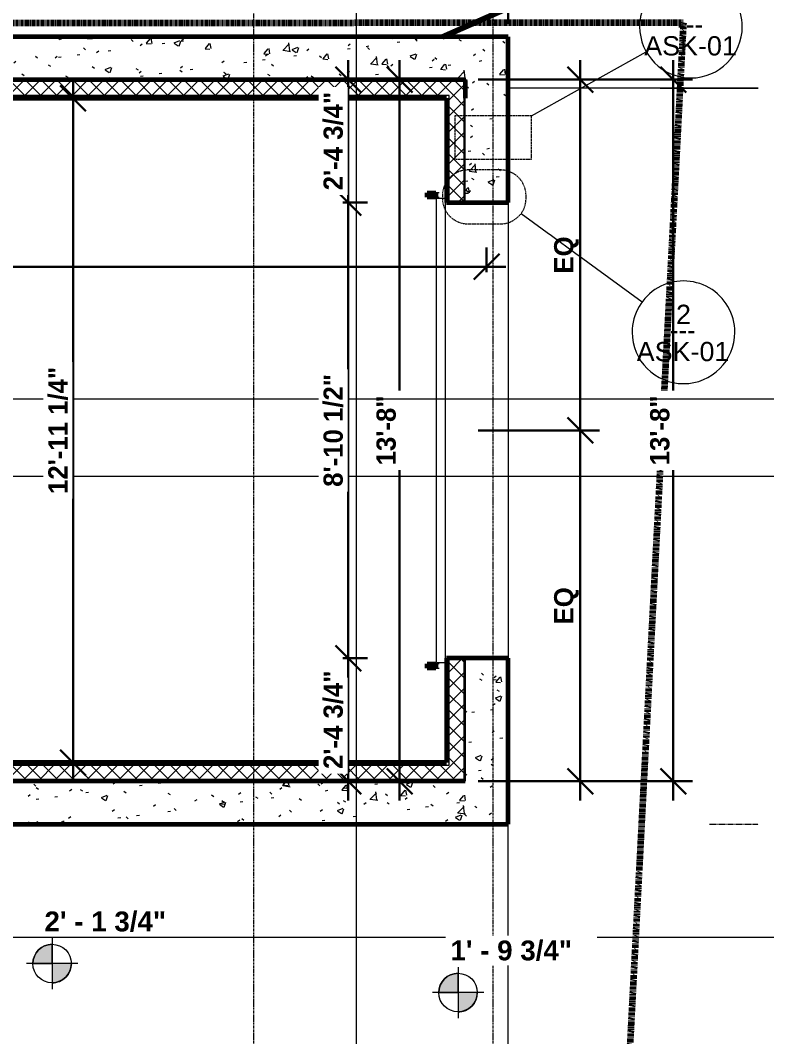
# Model space of a CAD drawing. Header units: inches. Extents: x -3276 to -1807, y 8217 to 9015.
# Drawn here: x -2156.3 to -1981.9, y 8642.9 to 8880.4 of the extents above; entities that cross this region are included whole.
import ezdxf

# ---------------------------------------------------------------- set-up
doc = ezdxf.new("R2010")
doc.units = ezdxf.units.IN
doc.header["$MEASUREMENT"] = 0
for name, pattern in [('Dash Dot 3_16_', [0.3124999999999999, 0.1874999999999999, -0.06249999999999999, 0, -0.06249999999999999]), ('Double Dash 3_8_', [0.9999999999999999, 0.3749999999999999, -0.125, 0.125, -0.125, 0.125, -0.125]), ('Grid Line 1_2_', [0.8749999999999999, 0.4999999999999999, -0.125, 0.125, -0.125]), ('Hidden 1_8_', [0.1875, 0.125, -0.06249999999999999])]:
    doc.linetypes.add(name, pattern=pattern)
for name, color, linetype, lineweight in [('A-ANNO-DIMS-1', 211, 'Continuous', 30), ('A-ANNO-SYMB', 150, 'Continuous', 9), ('A-ANNO-SYMB-1', 150, 'Dash Dot 3_16_', 9), ('A-DETL-HDLN', 90, 'Hidden 1_8_', 9), ('A-DOOR', 31, 'Continuous', 18), ('A-DOOR-3', 31, 'Continuous', 60), ('A-FLOR', 192, 'Continuous', 18), ('A-WALL', 113, 'Continuous', 18), ('A-WALL-PATT-1', 111, 'Continuous', 9), ('C-PROP-LINE', 91, 'Double Dash 3_8_', 158), ('C-TOPO', 7, 'Continuous', 9), ('C-TOPO-MAJR', 7, 'Continuous', 80), ('G-ANNO-DIMS', 111, 'Continuous', 9), ('G-ANNO-SYMB-1', 111, 'Continuous', 9), ('I-WALL-1', 2, 'Continuous', 60), ('S-FNDN-1', 32, 'Continuous', 60), ('S-GRID-1', 1, 'Grid Line 1_2_', 9)]:
    doc.layers.add(name, color=color, linetype=linetype, lineweight=lineweight)
doc.styles.add('Arial_2', font='arial.ttf', dxfattribs={"height": 4.499999999999996})
doc.styles.add('Arial_B', font='arialbd.ttf', dxfattribs={"height": 4.642857142857141})
doc.styles.add('Century Gothic_2', font='ufonts.com_century-gothic.ttf', dxfattribs={"height": 0.09374999999999999})
doc.styles.add('Century Gothic_B', font='GOTHICB.TTF', dxfattribs={"height": 4.499999999999996})
doc.dimstyles.new('OD__1_16__Tol__', dxfattribs={"dimscale": 12, "dimtxt": 4.698757213728865, "dimasz": 0.5, "dimexe": 0.375, "dimexo": 0.2500000000000001, "dimgap": 0.06250000000000001, "dimtad": 1, "dimdec": 4, "dimrnd": 0.0625, "dimzin": 3, "dimdsep": 46, "dimlunit": 4, "dimtxsty": 'Century Gothic_B', "dimblk1": 'OBLIQUE', "dimblk2": 'OBLIQUE', "dimsah": 1, "dimcen": 0.09, "dimdle": 0.375, "dimazin": 0, "dimtfac": 1, "dimtdec": 4, "dimtix": 1, "dimtmove": 0, "dimatfit": 3, "dimfxl": 1, "dimtvp": 1, "dimtfill": 1, "dimfrac": 2, "dimtolj": 1, "dimtzin": 0, "dimlwd": 30, "dimlwe": 30, "dimarcsym": 2})
doc.dimstyles.new('OD__1__Tol__', dxfattribs={"dimscale": 12, "dimtxt": 4.698757213728865, "dimasz": 0.5, "dimexe": 0.375, "dimexo": 0.2500000000000001, "dimgap": 0.06250000000000001, "dimtad": 1, "dimdec": 0, "dimzin": 3, "dimdsep": 46, "dimlunit": 4, "dimtxsty": 'Century Gothic_B', "dimblk1": 'OBLIQUE', "dimblk2": 'OBLIQUE', "dimsah": 1, "dimcen": 0.09, "dimdle": 0.375, "dimazin": 0, "dimtfac": 1, "dimtdec": 4, "dimtix": 1, "dimtmove": 0, "dimatfit": 3, "dimfxl": 1, "dimtvp": 1, "dimtfill": 1, "dimfrac": 2, "dimtolj": 1, "dimtzin": 0, "dimlwd": 30, "dimlwe": 30, "dimarcsym": 2})
pattern_1 = [(49.99999999999999, (6095.316, 6095.316), (13.77135023108388, -1.204960502599996), [1.44, -15.84]), (355, (6095.316, 6095.316), (-2.664420315039899, 14.44217637286024), [1.152, -12.672]), (100.451, (6096.464, 6095.215999999999), (11.10707570708108, 13.23736583452952), [1.224, -13.462]), (46.184, (6095.316, 6099.156), (20.49128352030409, -3.177850168040312), [2.16, -23.76]), (96.636, (6097.024, 6098.891), (17.94587074025332, 18.70315236461811), [1.836, -20.193]), (351.184, (6095.316, 6099.156), (17.94541007767705, 18.7026139922741), [1.728, -19.008]), (21, (6097.236, 6098.196), (11.46051786234729, -7.730365277709628), [1.44, -15.84]), (326, (6097.236, 6098.196), (4.671351527220543, 13.92314867079765), [1.152, -12.672]), (71.45100000000001, (6098.191, 6097.552), (16.13206960540245, 6.192843873895955), [1.224, -13.462]), (37.50000000000001, (6095.316, 6095.316), (0.233123131443091, 6.391750198935043), [0.634, -11.885, 0.634, -12.23, -12.72]), (37.50000000000001, (6095.316, 6095.316), (0.233123131443091, 6.391750198935043), [-25.382, 0.634, -12.086]), (7.499999999999999, (6095.316, 6095.316), (5.050729498282234, 7.573040904100657), [0.634, -6.701000000000001, 0.634, -11.597, -4.848]), (7.499999999999999, (6095.316, 6095.316), (5.050729498282234, 7.573040904100657), [-19.565, 0.634, -4.214]), (327.5, (6091.034000000001, 6095.316), (10.24958045060036, -0.4328898089248963), [0.634, -4.166, 0.634, -14.342, -19.872]), (327.5, (6091.034000000001, 6095.316), (10.24958045060036, -0.4328898089248963), [-19.776, 0.634, -19.238]), (317.5, (6089.114, 6095.316), (11.19738967699189, 1.922143964846387), [0.634, -5.606, 0.634, -9.312000000000001, -14.112]), (317.5, (6089.114, 6095.316), (11.19738967699189, 1.922143964846387), [-16.186, 0.634, -13.478])]
pattern_2 = [(0, (6095.316, 6095.316), (15.36, 3.84), [0.634, -10.886, 0.634, -10.886, -61.44]), (0, (6095.316, 6095.316), (15.36, 3.84), [-23.04, 0.634, -22.406, 0.634, -10.886, -26.88]), (0, (6095.316, 6095.316), (15.36, 3.84), [-57.6, 0.634, -7.046, 0.634, -18.566]), (120, (6101.076, 6097.236), (-11.00553755053224, 11.38215020212898), [0.6339999999999999, -10.886, 0.6339999999999999, -10.886, -61.43999999999999]), (120, (6101.076, 6097.236), (-11.00553755053224, 11.38215020212898), [-23.04, 0.6339999999999999, -22.406, 0.6339999999999999, -10.886, -26.88]), (120, (6101.076, 6097.236), (-11.00553755053224, 11.38215020212898), [-57.59999999999999, 0.6339999999999999, -7.045999999999999, 0.6339999999999999, -18.566]), (240, (6102.996, 6104.916), (-4.354462449467752, -15.22215020212898), [0.634, -10.886, 0.634, -10.886, -61.44]), (240, (6102.996, 6104.916), (-4.354462449467752, -15.22215020212898), [-23.04, 0.634, -22.406, 0.634, -10.886, -26.88]), (240, (6102.996, 6104.916), (-4.354462449467752, -15.22215020212898), [-57.6, 0.634, -7.046, 0.634, -18.566])]
pattern_3 = [(45, (6095.316, 6095.316), (-1.856155300614687, 1.856155300614687), []), (135, (6095.316, 6095.316), (-1.856155300614687, -1.856155300614687), [])]

# ---------------------------------------------------------------- blocks, each defined once
blk = doc.blocks.new('Garage Door - GARAGE-1873520-FLOOR PLAN - 1ST FLOOR')
at = {"layer": 'A-DOOR'}
for p, q in [((10.46875000000088, 6.807895575780804), (10.46875000000047, 5.974390839519436)), ((11.4687500000003, 5.974390839519423), (11.46875000000079, 6.807895575780804)), ((11.75000000000003, 6.623953366778502), (120.25, 6.623953366778502)), ((11.75000000000003, 6.623953366778503), (11.75000000000003, 4.623953366778504)), ((120.25, 6.623953366778503), (120.25, 4.623953366778504)), ((120.5312500000008, 6.807895575780825), (120.5312500000004, 5.974390839519415)), ((121.5312500000003, 5.974390839519412), (121.5312500000008, 6.80789557578082)), ((120.25, 4.623953366778503), (11.75000000000003, 4.623953366778503))]:
    blk.add_line(p, q, dxfattribs=at)
at = {"layer": 'A-DOOR-3'}
for p, q in [((10.4687500000008, 8.808198009386702), (11.46875000000087, 8.808198009386697)), ((10.46875000000088, 6.807895575780801), (10.4687500000008, 8.808198009386702)), ((11.46875000000087, 8.808198009386697), (11.46875000000079, 6.807895575780804)), ((120.5312500000008, 8.808198009386714), (121.5312500000009, 8.808198009386718)), ((120.5312500000009, 6.807895575780822), (120.5312500000008, 8.808198009386714)), ((121.5312500000009, 8.808198009386718), (121.5312500000008, 6.80789557578082)), ((11.46875000000079, 6.807895575780804), (10.46875000000088, 6.807895575780801)), ((121.5312500000008, 6.80789557578082), (120.5312500000009, 6.807895575780822))]:
    blk.add_line(p, q, dxfattribs=at)
blk = doc.blocks.new('Family - ___-1399760-FLOOR PLAN - 1ST FLOOR')
at = {"layer": 'C-PROP-LINE'}
for p in [(8878.935387136027, 3146.229191337092), (8400.245354829893, 2026.329796689754)]:
    blk.add_line(p, (8879.93456326565, 2001.257977635659), dxfattribs=at)
blk = doc.blocks.new('_Oblique')
at = {"color": 0, "linetype": 'ByBlock', "lineweight": -2}
blk.add_line((-0.5, -0.5), (0.5, 0.5), dxfattribs=at)
blk = doc.blocks.new('DIMBLOCK3-FLOOR PLAN - 1ST FLOOR')
at = {"layer": 'A-ANNO-DIMS-1', "color": 0, "lineweight": 30, "transparency": 16777216}
for p, q in [((-2464.336683847664, 8879.569381505387), (-2464.336683847664, 8903.059683495632)), ((-2042.336683847665, 8879.569381505387), (-2042.336683847665, 8903.059683495632)), ((-2468.836683847664, 8898.559683495632), (-2037.836683847665, 8898.559683495632))]:
    blk.add_line(p, q, dxfattribs=at)
at = {"layer": 'Defpoints', "color": 0, "transparency": 16777216}
for p in [(-2042.336683847665, 8898.559683495632), (-2464.336683847664, 8876.569381505387), (-2042.336683847665, 8876.569381505387)]:
    blk.add_point(p, dxfattribs=at)
at = {"layer": 'A-ANNO-DIMS-1', "color": 0, "lineweight": 30, "transparency": 16777216, "xscale": 5.999999999999999, "yscale": 5.999999999999999, "zscale": 5.999999999999999, "rotation": 180}
blk.add_blockref('_Oblique', (-2464.336683847664, 8898.559683495632), dxfattribs=at)
at = {"layer": 'A-ANNO-DIMS-1', "color": 0, "lineweight": 30, "transparency": 16777216, "xscale": 5.999999999999999, "yscale": 5.999999999999999, "zscale": 5.999999999999999}
blk.add_blockref('_Oblique', (-2042.336683847665, 8898.559683495632), dxfattribs=at)
at = {"layer": 'A-ANNO-DIMS-1', "color": 0, "transparency": 16777216, "insert": (-2253.336683847665, 8901.672871820376), "char_height": 4.499999999999996, "attachment_point": 5, "style": 'Century Gothic_B', "bg_fill": 3, "box_fill_scale": 1.25, "bg_fill_color": 256, "bg_fill_true_color": 13158600, "bg_fill_transparency": 0}
blk.add_mtext('\\A1;35\'-2"', dxfattribs=at)
blk = doc.blocks.new('DIMBLOCK4-FLOOR PLAN - 1ST FLOOR')
at = {"layer": 'A-ANNO-DIMS-1', "color": 0, "lineweight": 30, "transparency": 16777216}
for p, q in [((-2003.717580361975, 8871.069381505391), (-2003.717580361975, 8698.069381505364)), ((-2049.336683847666, 8866.569381505391), (-1999.217580361975, 8866.569381505391)), ((-2049.33668384766, 8702.569381505364), (-1999.217580361975, 8702.569381505364))]:
    blk.add_line(p, q, dxfattribs=at)
at = {"layer": 'Defpoints', "color": 0, "transparency": 16777216}
for p in [(-2052.336683847666, 8866.569381505391), (-2052.33668384766, 8702.569381505364), (-2003.717580361975, 8702.569381505364)]:
    blk.add_point(p, dxfattribs=at)
at = {"layer": 'A-ANNO-DIMS-1', "color": 0, "lineweight": 30, "transparency": 16777216, "xscale": 5.999999999999999, "yscale": 5.999999999999999, "zscale": 5.999999999999999}
for p, rotation in [((-2003.717580361975, 8866.569381505391), 90), ((-2003.717580361975, 8702.569381505364), 270)]:
    blk.add_blockref('_Oblique', p, dxfattribs=dict(at, rotation=rotation))
at = {"layer": 'A-ANNO-DIMS-1', "color": 0, "transparency": 16777216, "insert": (-2006.830768686716, 8784.569381505375), "char_height": 4.499999999999996, "attachment_point": 5, "rotation": 90, "style": 'Century Gothic_B', "bg_fill": 3, "box_fill_scale": 1.25, "bg_fill_color": 256, "bg_fill_true_color": 13158600, "bg_fill_transparency": 0}
blk.add_mtext('\\A1;13\'-8"', dxfattribs=at)
blk = doc.blocks.new('DIMBLOCK6-FLOOR PLAN - 1ST FLOOR')
at = {"layer": 'A-ANNO-DIMS-1', "color": 0, "lineweight": 30, "transparency": 16777216}
for p, q in [((-2067.686582683506, 8871.069381505391), (-2067.686582683506, 8698.069381505364)), ((-2066.443941996385, 8866.569381505391), (-2072.186582683506, 8866.569381505391)), ((-2066.443941996386, 8702.569381505364), (-2072.186582683506, 8702.569381505364))]:
    blk.add_line(p, q, dxfattribs=at)
at = {"layer": 'Defpoints', "color": 0, "transparency": 16777216}
for p in [(-2063.443941996385, 8866.569381505391), (-2067.686582683506, 8702.569381505364), (-2063.443941996386, 8702.569381505364)]:
    blk.add_point(p, dxfattribs=at)
at = {"layer": 'A-ANNO-DIMS-1', "color": 0, "lineweight": 30, "transparency": 16777216, "xscale": 5.999999999999999, "yscale": 5.999999999999999, "zscale": 5.999999999999999}
for p, rotation in [((-2067.686582683506, 8866.569381505391), 90), ((-2067.686582683506, 8702.569381505364), 270)]:
    blk.add_blockref('_Oblique', p, dxfattribs=dict(at, rotation=rotation))
at = {"layer": 'A-ANNO-DIMS-1', "color": 0, "transparency": 16777216, "insert": (-2070.799771008246, 8784.569381505375), "char_height": 4.499999999999996, "attachment_point": 5, "rotation": 90, "style": 'Century Gothic_B', "bg_fill": 3, "box_fill_scale": 1.25, "bg_fill_color": 256, "bg_fill_true_color": 13158600, "bg_fill_transparency": 0}
blk.add_mtext('\\A1;13\'-8"', dxfattribs=at)
blk = doc.blocks.new('DIMBLOCK17-FLOOR PLAN - 1ST FLOOR')
at = {"layer": 'A-ANNO-DIMS-1', "color": 0, "lineweight": 30, "transparency": 16777216}
for p, q in [((-2499.336683847664, 8821.581968570857), (-2499.336683847664, 8827.324609257967)), ((-2047.336683847663, 8821.581968570865), (-2047.336683847663, 8827.324609257967)), ((-2042.836683847663, 8822.824609257967), (-2503.836683847664, 8822.824609257967))]:
    blk.add_line(p, q, dxfattribs=at)
at = {"layer": 'Defpoints', "color": 0, "transparency": 16777216}
for p in [(-2499.336683847664, 8822.824609257967), (-2499.336683847664, 8818.581968570857), (-2047.336683847663, 8818.581968570865)]:
    blk.add_point(p, dxfattribs=at)
at = {"layer": 'A-ANNO-DIMS-1', "color": 0, "lineweight": 30, "transparency": 16777216, "xscale": 5.999999999999999, "yscale": 5.999999999999999, "zscale": 5.999999999999999, "rotation": 180}
blk.add_blockref('_Oblique', (-2499.336683847664, 8822.824609257967), dxfattribs=at)
at = {"layer": 'A-ANNO-DIMS-1', "color": 0, "lineweight": 30, "transparency": 16777216, "xscale": 5.999999999999999, "yscale": 5.999999999999999, "zscale": 5.999999999999999}
blk.add_blockref('_Oblique', (-2047.336683847663, 8822.824609257967), dxfattribs=at)
at = {"layer": 'A-ANNO-DIMS-1', "color": 0, "transparency": 16777216, "insert": (-2273.336683847664, 8825.93779758271), "char_height": 4.499999999999996, "attachment_point": 5, "style": 'Century Gothic_B', "bg_fill": 3, "box_fill_scale": 1.25, "bg_fill_color": 256, "bg_fill_true_color": 13158600, "bg_fill_transparency": 0}
blk.add_mtext('\\A1;37\'-8"', dxfattribs=at)
blk = doc.blocks.new('DIMBLOCK18-FLOOR PLAN - 1ST FLOOR')
at = {"layer": 'A-ANNO-DIMS-1', "color": 0, "lineweight": 30, "transparency": 16777216}
for p, q in [((-2025.436437385107, 8698.069381505364), (-2025.436437385107, 8789.069381505376)), ((-2049.336683847666, 8784.569381505376), (-2020.936437385107, 8784.569381505376)), ((-2049.33668384766, 8702.569381505364), (-2020.936437385107, 8702.569381505364))]:
    blk.add_line(p, q, dxfattribs=at)
at = {"layer": 'Defpoints', "color": 0, "transparency": 16777216}
for p in [(-2052.336683847666, 8784.569381505376), (-2025.436437385107, 8784.569381505376), (-2052.33668384766, 8702.569381505364)]:
    blk.add_point(p, dxfattribs=at)
at = {"layer": 'A-ANNO-DIMS-1', "color": 0, "lineweight": 30, "transparency": 16777216, "xscale": 5.999999999999999, "yscale": 5.999999999999999, "zscale": 5.999999999999999}
for p, rotation in [((-2025.436437385107, 8784.569381505376), 90), ((-2025.436437385107, 8702.569381505364), 270)]:
    blk.add_blockref('_Oblique', p, dxfattribs=dict(at, rotation=rotation))
at = {"layer": 'A-ANNO-DIMS-1', "color": 0, "transparency": 16777216, "insert": (-2028.670461876614, 8743.569381505367), "char_height": 4.499999999999996, "attachment_point": 5, "rotation": 90, "style": 'Century Gothic_B', "bg_fill": 3, "box_fill_scale": 1.25, "bg_fill_color": 256, "bg_fill_true_color": 13158600, "bg_fill_transparency": 0}
blk.add_mtext('\\A1;EQ', dxfattribs=at)
blk = doc.blocks.new('DIMBLOCK19-FLOOR PLAN - 1ST FLOOR')
at = {"layer": 'A-ANNO-DIMS-1', "color": 0, "lineweight": 30, "transparency": 16777216}
for p, q in [((-2025.436437385107, 8780.069381505376), (-2025.436437385107, 8871.069381505391)), ((-2049.336683847666, 8866.569381505391), (-2020.936437385107, 8866.569381505391)), ((-2049.336683847666, 8784.569381505376), (-2020.936437385107, 8784.569381505376))]:
    blk.add_line(p, q, dxfattribs=at)
at = {"layer": 'Defpoints', "color": 0, "transparency": 16777216}
for p in [(-2052.336683847666, 8866.569381505391), (-2025.436437385107, 8866.569381505391), (-2052.336683847666, 8784.569381505376)]:
    blk.add_point(p, dxfattribs=at)
at = {"layer": 'A-ANNO-DIMS-1', "color": 0, "lineweight": 30, "transparency": 16777216, "xscale": 5.999999999999999, "yscale": 5.999999999999999, "zscale": 5.999999999999999}
for p, rotation in [((-2025.436437385107, 8866.569381505391), 90), ((-2025.436437385107, 8784.569381505376), 270)]:
    blk.add_blockref('_Oblique', p, dxfattribs=dict(at, rotation=rotation))
at = {"layer": 'A-ANNO-DIMS-1', "color": 0, "transparency": 16777216, "insert": (-2028.670461876614, 8825.569381505382), "char_height": 4.499999999999996, "attachment_point": 5, "rotation": 90, "style": 'Century Gothic_B', "bg_fill": 3, "box_fill_scale": 1.25, "bg_fill_color": 256, "bg_fill_true_color": 13158600, "bg_fill_transparency": 0}
blk.add_mtext('\\A1;EQ', dxfattribs=at)
blk = doc.blocks.new('DIMBLOCK20-FLOOR PLAN - 1ST FLOOR')
at = {"layer": 'A-ANNO-DIMS-1', "color": 0, "lineweight": 30, "transparency": 16777216}
for p, q in [((-2079.686582683506, 8698.069381505364), (-2079.686582683506, 8735.819381505376)), ((-2080.929223370624, 8731.319381505376), (-2075.186582683506, 8731.319381505376)), ((-2080.929223370626, 8702.569381505364), (-2075.186582683506, 8702.569381505364))]:
    blk.add_line(p, q, dxfattribs=at)
at = {"layer": 'Defpoints', "color": 0, "transparency": 16777216}
for p in [(-2083.929223370624, 8731.319381505376), (-2079.686582683506, 8731.319381505376), (-2083.929223370626, 8702.569381505364)]:
    blk.add_point(p, dxfattribs=at)
at = {"layer": 'A-ANNO-DIMS-1', "color": 0, "lineweight": 30, "transparency": 16777216, "xscale": 5.999999999999999, "yscale": 5.999999999999999, "zscale": 5.999999999999999}
for p, rotation in [((-2079.686582683506, 8731.319381505376), 90), ((-2079.686582683506, 8702.569381505364), 270)]:
    blk.add_blockref('_Oblique', p, dxfattribs=dict(at, rotation=rotation))
at = {"layer": 'A-ANNO-DIMS-1', "color": 0, "transparency": 16777216, "insert": (-2083.151572506428, 8716.944381505367), "char_height": 4.499999999999996, "attachment_point": 5, "rotation": 90, "style": 'Century Gothic_B', "bg_fill": 3, "box_fill_scale": 1.25, "bg_fill_color": 256, "bg_fill_true_color": 13158600, "bg_fill_transparency": 0}
blk.add_mtext('\\A1;2\'-4 3/4"', dxfattribs=at)
blk = doc.blocks.new('DIMBLOCK21-FLOOR PLAN - 1ST FLOOR')
at = {"layer": 'A-ANNO-DIMS-1', "color": 0, "lineweight": 30, "transparency": 16777216}
for p, q in [((-2079.686582683505, 8726.819381505376), (-2079.686582683505, 8842.319381505376)), ((-2080.929223370623, 8837.819381505376), (-2075.186582683505, 8837.819381505376)), ((-2080.929223370624, 8731.319381505376), (-2075.186582683505, 8731.319381505376))]:
    blk.add_line(p, q, dxfattribs=at)
at = {"layer": 'Defpoints', "color": 0, "transparency": 16777216}
for p in [(-2083.929223370623, 8837.819381505376), (-2079.686582683505, 8837.819381505376), (-2083.929223370624, 8731.319381505376)]:
    blk.add_point(p, dxfattribs=at)
at = {"layer": 'A-ANNO-DIMS-1', "color": 0, "lineweight": 30, "transparency": 16777216, "xscale": 5.999999999999999, "yscale": 5.999999999999999, "zscale": 5.999999999999999}
for p, rotation in [((-2079.686582683505, 8837.819381505376), 90), ((-2079.686582683505, 8731.319381505376), 270)]:
    blk.add_blockref('_Oblique', p, dxfattribs=dict(at, rotation=rotation))
at = {"layer": 'A-ANNO-DIMS-1', "color": 0, "transparency": 16777216, "insert": (-2083.151572506428, 8784.569381505375), "char_height": 4.499999999999996, "attachment_point": 5, "rotation": 90, "style": 'Century Gothic_B', "bg_fill": 3, "box_fill_scale": 1.25, "bg_fill_color": 256, "bg_fill_true_color": 13158600, "bg_fill_transparency": 0}
blk.add_mtext('\\A1;8\'-10 1/2"', dxfattribs=at)
blk = doc.blocks.new('DIMBLOCK22-FLOOR PLAN - 1ST FLOOR')
at = {"layer": 'A-ANNO-DIMS-1', "color": 0, "lineweight": 30, "transparency": 16777216}
for p, q in [((-2079.686582683505, 8833.319381505376), (-2079.686582683505, 8871.069381505391)), ((-2080.929223370623, 8866.569381505391), (-2075.186582683505, 8866.569381505391)), ((-2080.929223370623, 8837.819381505376), (-2075.186582683505, 8837.819381505376))]:
    blk.add_line(p, q, dxfattribs=at)
at = {"layer": 'Defpoints', "color": 0, "transparency": 16777216}
for p in [(-2083.929223370623, 8866.569381505391), (-2079.686582683505, 8866.569381505391), (-2083.929223370623, 8837.819381505376)]:
    blk.add_point(p, dxfattribs=at)
at = {"layer": 'A-ANNO-DIMS-1', "color": 0, "lineweight": 30, "transparency": 16777216, "xscale": 5.999999999999999, "yscale": 5.999999999999999, "zscale": 5.999999999999999}
for p, rotation in [((-2079.686582683505, 8866.569381505391), 90), ((-2079.686582683505, 8837.819381505376), 270)]:
    blk.add_blockref('_Oblique', p, dxfattribs=dict(at, rotation=rotation))
at = {"layer": 'A-ANNO-DIMS-1', "color": 0, "transparency": 16777216, "insert": (-2083.151572506428, 8852.194381505382), "char_height": 4.499999999999996, "attachment_point": 5, "rotation": 90, "style": 'Century Gothic_B', "bg_fill": 3, "box_fill_scale": 1.25, "bg_fill_color": 256, "bg_fill_true_color": 13158600, "bg_fill_transparency": 0}
blk.add_mtext('\\A1;2\'-4 3/4"', dxfattribs=at)
blk = doc.blocks.new('Floor Plan - Callout Head-565430-FLOOR PLAN - 1ST FLOOR')
at = {"layer": 'A-ANNO-SYMB'}
for centre, start, end in [((6.840476553190776e-105, -4.112895210126614e-18), 359.9999999999996, 179.9999999999998), ((-6.240321475879079e-104, 3.752046821331675e-17), 179.9999999999998, 359.9999999999993)]:
    blk.add_arc(centre, 0.2500000000000002, start, end, dxfattribs=at)
at = {"layer": 'A-ANNO-SYMB', "insert": (-0.0661539776434018, 0.05852477641792569), "char_height": 0.09374999999999999, "width": 0.16096875, "attachment_point": 1, "style": 'Century Gothic_2'}
blk.add_mtext('---', dxfattribs=at)
blk = doc.blocks.new('DIMBLOCK26-FLOOR PLAN - 1ST FLOOR')
at = {"layer": 'A-ANNO-DIMS-1', "color": 0, "lineweight": 30, "transparency": 16777216}
for p, q in [((-2144.023702566784, 8702.444381505391), (-2144.023702566784, 8866.694381505391)), ((-2145.266343253903, 8862.194381505391), (-2139.523702566784, 8862.194381505391)), ((-2145.266343253903, 8706.944381505391), (-2139.523702566784, 8706.944381505391))]:
    blk.add_line(p, q, dxfattribs=at)
at = {"layer": 'Defpoints', "color": 0, "transparency": 16777216}
for p in [(-2148.266343253903, 8862.194381505391), (-2144.023702566784, 8862.194381505391), (-2148.266343253903, 8706.944381505391)]:
    blk.add_point(p, dxfattribs=at)
at = {"layer": 'A-ANNO-DIMS-1', "color": 0, "lineweight": 30, "transparency": 16777216, "xscale": 5.999999999999999, "yscale": 5.999999999999999, "zscale": 5.999999999999999}
for p, rotation in [((-2144.023702566784, 8862.194381505391), 90), ((-2144.023702566784, 8706.944381505391), 270)]:
    blk.add_blockref('_Oblique', p, dxfattribs=dict(at, rotation=rotation))
at = {"layer": 'A-ANNO-DIMS-1', "color": 0, "transparency": 16777216, "insert": (-2147.488692389707, 8784.56938150539), "char_height": 4.499999999999996, "attachment_point": 5, "rotation": 90, "style": 'Century Gothic_B', "bg_fill": 3, "box_fill_scale": 1.25, "bg_fill_color": 256, "bg_fill_true_color": 13158600, "bg_fill_transparency": 0}
blk.add_mtext('\\A1;12\'-11 1/4"', dxfattribs=at)
blk = doc.blocks.new('Spot Elevations - Spot Elevation - Target Filled-1560264-FLOOR PLAN - 1ST FLOOR')
at = {"layer": 'G-ANNO-DIMS'}
h = blk.add_hatch(color=256, dxfattribs=at)
edge = h.paths.add_edge_path(flags=0)
edge.add_line((1.249000902703301e-16, 0), (-0.09374999999999985, 0))
edge.add_arc((5.724587470723462e-16, -3.434752482434078e-16), 0.09375000000000037, 90.00000000000063, 180.0000000000002, ccw=False)
edge.add_line((1.249000902703301e-16, 0.09375000000000007), (1.249000902703301e-16, 0))
h = blk.add_hatch(color=256, dxfattribs=at)
edge = h.paths.add_edge_path(flags=0)
edge.add_line((1.249000902703301e-16, 0), (0.09375000000000029, 0))
edge.add_arc((2.289834988289385e-16, 6.245004513516504e-17), 0.09374999999999996, 269.99999999999955, 359.99999999999966, ccw=False)
edge.add_line((1.249000902703301e-16, -0.09375), (1.249000902703301e-16, 0))
for p, q in [((-2.706168622523819e-16, 0.1243846875261664), (-2.706168622523819e-16, -0.125)), ((1.249000902703301e-16, 0), (1.249000902703301e-16, 0.09375000000000007)), ((0.1250000000000001, 7.067913962433002e-16), (-0.1249999999999998, 7.067913962433002e-16)), ((-0.09374999999999985, 0), (1.249000902703301e-16, 0)), ((1.249000902703301e-16, 0), (1.249000902703301e-16, -0.09375)), ((0.09375000000000029, 0), (1.249000902703301e-16, 0))]:
    blk.add_line(p, q, dxfattribs=at)
blk.add_circle((1.249000902703301e-16, 0), 0.09375000000000007, dxfattribs=at)
for centre, radius, start, end in [((5.724587470723462e-16, -3.434752482434078e-16), 0.09375000000000037, 90.00000000000026, 179.9999999999999), ((2.289834988289385e-16, 6.245004513516504e-17), 0.09374999999999996, 269.9999999999992, 359.9999999999993)]:
    blk.add_arc(centre, radius, start, end, dxfattribs=at)

msp = doc.modelspace()

# ---------------------------------------------------------------- hatches: boundary and pattern name
at = {"layer": 'A-WALL-PATT-1'}
h = msp.add_hatch(dxfattribs=at)
h.set_pattern_fill('FP_1', color=256, style=0, pattern_type=2)
h.set_pattern_definition(pattern_1)
h.paths.add_polyline_path([(-2129.127937667956, 8866.569381505391), (-2052.336683847674, 8866.569381505391), (-2052.336683847675, 8876.569381505391), (-2210.336683847675, 8876.569381505391), (-2210.336683847675, 8866.569381505391), (-2201.778027215751, 8866.569381505391)], flags=0)
h = msp.add_hatch(dxfattribs=at)
h.set_pattern_fill('FP_1', color=256, style=0, pattern_type=2)
h.set_pattern_definition(pattern_1)
h.paths.add_polyline_path([(-2042.336683847668, 8702.569381505362), (-2042.336683847669, 8731.319381505376), (-2052.33668384767, 8731.319381505376), (-2052.336683847668, 8702.569381505362)], flags=0)
h.paths.add_polyline_path([(-2052.336683847673, 8837.819381505376), (-2042.336683847673, 8837.819381505376), (-2042.336683847675, 8876.569381505391), (-2052.336683847675, 8876.569381505391), (-2052.336683847674, 8856.297689261986)], flags=0)
h = msp.add_hatch(dxfattribs=at)
h.set_pattern_fill('FP_12', color=256, style=0, pattern_type=2)
h.set_pattern_definition(pattern_3)
h.paths.add_polyline_path([(-2056.086683847675, 8862.819381505391), (-2052.586683847675, 8862.819381505391), (-2052.586683847674, 8866.31938150539), (-2210.586683847671, 8866.31938150539), (-2210.586683847671, 8862.81938150539), (-2056.477848120161, 8862.819381505391)], flags=0)
h = msp.add_hatch(dxfattribs=at)
h.set_pattern_fill('FP_3', color=256, style=0, pattern_type=2)
h.set_pattern_definition(pattern_2)
h.paths.add_polyline_path([(-2201.778027215751, 8862.19438150539), (-2056.086683847675, 8862.19438150539), (-2056.086683847675, 8862.819381505391), (-2214.086683847671, 8862.81938150539), (-2214.086683847671, 8862.19438150539), (-2210.336683847671, 8862.19438150539)], flags=0)
h = msp.add_hatch(dxfattribs=at)
h.set_pattern_fill('FP_12', color=256, style=0, pattern_type=2)
h.set_pattern_definition(pattern_3)
h.paths.add_polyline_path([(-2056.086683847675, 8702.81938150539), (-2052.586683847675, 8702.81938150539), (-2052.586683847675, 8731.319381505378), (-2056.086683847675, 8731.319381505378), (-2056.086683847675, 8706.31938150539)], flags=0)
h.paths.add_polyline_path([(-2056.086683847675, 8837.819381505375), (-2052.586683847675, 8837.819381505376), (-2052.586683847675, 8862.819381505391), (-2056.086683847675, 8862.819381505391), (-2056.086683847675, 8856.297689261986)], flags=0)
h = msp.add_hatch(dxfattribs=at)
h.set_pattern_fill('FP_3', color=256, style=0, pattern_type=2)
h.set_pattern_definition(pattern_2)
h.paths.add_polyline_path([(-2056.711683847675, 8706.31938150539), (-2056.086683847675, 8706.31938150539), (-2056.086683847675, 8731.319381505378), (-2056.711683847675, 8731.319381505376), (-2056.711683847675, 8706.94438150539)], flags=0)
h.paths.add_polyline_path([(-2056.086683847675, 8837.819381505375), (-2056.086683847675, 8862.19438150539), (-2056.711683847675, 8862.19438150539), (-2056.711683847675, 8837.819381505376)], flags=0)
h = msp.add_hatch(dxfattribs=at)
h.set_pattern_fill('FP_3', color=256, style=0, pattern_type=2)
h.set_pattern_definition(pattern_2)
h.paths.add_polyline_path([(-2056.711683847675, 8706.31938150539), (-2056.711683847675, 8706.94438150539), (-2214.711683847671, 8706.94438150539), (-2214.711683847671, 8706.31938150539), (-2129.127937667956, 8706.31938150539)], flags=0)
h = msp.add_hatch(dxfattribs=at)
h.set_pattern_fill('FP_12', color=256, style=0, pattern_type=2)
h.set_pattern_definition(pattern_3)
h.paths.add_polyline_path([(-2210.586683847671, 8702.81938150539), (-2056.086683847675, 8702.81938150539), (-2056.086683847675, 8706.31938150539), (-2214.086683847671, 8706.319381505391), (-2214.086683847671, 8702.81938150539)], flags=0)
h = msp.add_hatch(dxfattribs=at)
h.set_pattern_fill('FP_1', color=256, style=0, pattern_type=2)
h.set_pattern_definition(pattern_1)
h.paths.add_polyline_path([(-2042.336683847667, 8692.569381505362), (-2042.336683847668, 8702.569381505362), (-2210.336683847675, 8702.569381505366), (-2210.336683847675, 8692.569381505364), (-2129.127937667956, 8692.569381505364)], flags=0)

# ---------------------------------------------------------------- linework, layer by layer
at = {"layer": 'A-ANNO-SYMB-1'}
for p, q in [((-2054.780814884681, 8858.053748373904), (-2054.780814884681, 8847.961154014474)), ((-2057.675828914939, 8839.444526522042), (-2057.675828914939, 8838.82884769737))]:
    msp.add_line(p, q, dxfattribs=at)
at = {"layer": 'A-DETL-HDLN'}
msp.add_line((-1995.336683847657, 8692.569381505362), (-1983.827758572357, 8692.569381505362), dxfattribs=at)
at = {"layer": 'A-FLOR'}
msp.add_line((-2042.336683847664, 8628.56938150539), (-2042.336683847664, 8692.569381505375), dxfattribs=at)
at = {"layer": 'A-WALL'}
for p, q in [((-2052.586683847665, 8866.319381505387), (-2210.586683847661, 8866.319381505387)), ((-2052.586683847665, 8837.819381505373), (-2052.586683847665, 8866.319381505387)), ((-2056.086683847665, 8862.819381505387), (-2214.086683847662, 8862.819381505387)), ((-2056.086683847665, 8837.819381505373), (-2056.086683847665, 8862.819381505387)), ((-2052.336683847665, 8837.819381505373), (-2052.336683847665, 8862.194381505387)), ((-2056.086683847665, 8706.319381505387), (-2056.086683847665, 8731.319381505375)), ((-2052.586683847666, 8702.819381505387), (-2052.586683847666, 8731.319381505375)), ((-2052.33668384766, 8731.319381505373), (-2052.336683847659, 8702.56938150536)), ((-2214.086683847662, 8706.319381505387), (-2056.086683847665, 8706.319381505387)), ((-2210.586683847661, 8702.819381505386), (-2052.586683847666, 8702.819381505387))]:
    msp.add_line(p, q, dxfattribs=at)
at = {"layer": 'C-TOPO'}
for p, q in [((-2035.428588867181, 8864.569335937505), (-2042.336608886712, 8864.569335937505)), ((-2035.428588867181, 8864.569335937505), (-2042.336608886712, 8864.569335937505)), ((-2020.356079101555, 8864.569335937505), (-2035.428588867181, 8864.569335937505)), ((-2020.356079101555, 8864.569335937505), (-2035.428588867181, 8864.569335937505)), ((-2006.745300292962, 8864.569335937505), (-2020.356079101555, 8864.569335937505)), ((-2006.745300292962, 8864.569335937505), (-2020.356079101555, 8864.569335937505)), ((-2006.745300292962, 8864.569335937505), (-1983.827758572366, 8864.569335937505)), ((-1983.827758572366, 8864.569335937505), (-2006.745300292962, 8864.569335937505)), ((-2042.336608886712, 8837.819381505376), (-2042.336608886712, 8731.319381505376))]:
    msp.add_line(p, q, dxfattribs=at)
at = {"layer": 'C-TOPO-MAJR'}
msp.add_line((-2057.683913775795, 8876.569381505391), (-2042.573388661752, 8883.173995205296), dxfattribs=at)
at = {"layer": 'G-ANNO-SYMB-1'}
msp.add_line((-3247.23179424051, 8666.16698472336), (-1845.766112690815, 8666.166984723357), dxfattribs=at)
at = {"layer": 'I-WALL-1'}
for p, q in [((-2052.336683847665, 8866.319381505387), (-2052.336683847665, 8866.569381505387)), ((-2214.711683847662, 8862.194381505387), (-2056.711683847666, 8862.194381505387)), ((-2056.711683847665, 8862.194381505387), (-2056.711683847665, 8837.819381505373)), ((-2056.711683847665, 8837.819381505373), (-2052.336683847665, 8837.819381505373)), ((-2056.711683847666, 8731.319381505373), (-2056.711683847666, 8706.944381505387)), ((-2052.336683847665, 8731.319381505373), (-2056.711683847666, 8731.319381505373)), ((-2056.711683847666, 8706.944381505387), (-2214.711683847662, 8706.944381505387))]:
    msp.add_line(p, q, dxfattribs=at)
at = {"layer": 'S-FNDN-1'}
for p, q in [((-2042.336683847665, 8876.569381505387), (-2210.336683847665, 8876.569381505387)), ((-2042.336683847664, 8837.819381505373), (-2042.336683847665, 8876.569381505387)), ((-2210.336683847665, 8866.569381505387), (-2052.336683847665, 8866.569381505387)), ((-2052.336683847665, 8866.319381505387), (-2052.336683847665, 8862.194381505386)), ((-2052.336683847664, 8837.819381505373), (-2042.336683847664, 8837.819381505373)), ((-2042.33668384766, 8731.319381505373), (-2052.33668384766, 8731.319381505373)), ((-2042.336683847658, 8692.569381505358), (-2042.33668384766, 8731.319381505373)), ((-2052.336683847659, 8702.56938150536), (-2210.336683847665, 8702.569381505362)), ((-2210.336683847665, 8692.569381505362), (-2042.336683847658, 8692.569381505358))]:
    msp.add_line(p, q, dxfattribs=at)

# ---------------------------------------------------------------- block references
at = {"layer": 'A-DOOR', "rotation": 89.9999999999999}
msp.add_blockref('Garage Door - GARAGE-1873520-FLOOR PLAN - 1ST FLOOR', (-2052.439292980887, 8718.569381505373), dxfattribs=at)
at = {"layer": 'C-PROP-LINE', "rotation": 89.9999999999999}
msp.add_blockref('Family - ___-1399760-FLOOR PLAN - 1ST FLOOR', (0, 0), dxfattribs=at)
at = {"layer": 'G-ANNO-DIMS', "xscale": 47.99999999999997, "yscale": 47.99999999999997, "zscale": 47.99999999999997}
for p in [(-2148.916644630891, 8659.958527747465), (-2054.012278354236, 8653.17964444199)]:
    msp.add_blockref('Spot Elevations - Spot Elevation - Target Filled-1560264-FLOOR PLAN - 1ST FLOOR', p, dxfattribs=at)

# ---------------------------------------------------------------- next in the draw order: texts
at = {"layer": 'G-ANNO-DIMS', "insert": (-2150.689958834623, 8672.131773990262), "char_height": 4.642857142857141, "width": 33.05595408895265, "attachment_point": 1, "line_spacing_factor": 0.9417779076525878, "style": 'Arial_B', "bg_fill": 3, "box_fill_scale": 1.25, "bg_fill_color": 256, "bg_fill_true_color": 13158600, "bg_fill_transparency": 0}
msp.add_mtext('2\' - 1 3/4"', dxfattribs=at)

# ---------------------------------------------------------------- next in the draw order: dimensions: what is measured, and where the dimension line sits
at = {"layer": 'A-ANNO-DIMS-1'}
dim = msp.add_linear_dim(base=(-2042.336683847665, 8898.559683495632), p1=(-2464.336683847664, 8876.569381505387), p2=(-2042.336683847665, 8876.569381505387), dimstyle='OD__1__Tol__', override={"dimpost": '<>', "dimfxl": 421.9999999999989}, dxfattribs=at)
dim.commit()
dim.dimension.update_dxf_attribs({"geometry": 'DIMBLOCK3-FLOOR PLAN - 1ST FLOOR', "text_midpoint": (-2253.336683847665, 8901.672871820376)})
for base, p1, p2, picture, middle in [((-2067.686582683506, 8702.569381505364), (-2063.443941996384, 8866.569381505387), (-2063.443941996385, 8702.56938150536), 'DIMBLOCK6-FLOOR PLAN - 1ST FLOOR', (-2070.799771008246, 8784.569381505375)), ((-2003.717580361975, 8702.569381505364), (-2052.336683847665, 8866.569381505387), (-2052.336683847659, 8702.56938150536), 'DIMBLOCK4-FLOOR PLAN - 1ST FLOOR', (-2006.830768686716, 8784.569381505375))]:
    dim = msp.add_linear_dim(base=base, p1=p1, p2=p2, angle=89.99999999999991, dimstyle='OD__1__Tol__', override={"dimpost": '<>', "dimfxl": 164.0000000000273}, dxfattribs=at)
    dim.commit()
    dim.dimension.update_dxf_attribs({"geometry": picture, "text_midpoint": middle})

# ---------------------------------------------------------------- next in the draw order: linework, layer by layer
at = {"layer": 'G-ANNO-SYMB-1'}
for p, q in [((-2077.798738118718, 8986.272164600046), (-2077.798738118719, 8246.43536045624)), ((-1935.854173867049, 8791.845860559646), (-3146.195245953717, 8791.845860559648)), ((-3247.23179424051, 8773.845860559639), (-1845.766112690815, 8773.845860559637))]:
    msp.add_line(p, q, dxfattribs=at)

# ---------------------------------------------------------------- next in the draw order: block references
at = {"layer": 'A-ANNO-SYMB', "xscale": 47.99999999999997, "yscale": 47.99999999999997, "zscale": 47.99999999999997}
for p in [(-1999.567069986809, 8878.94415553631), (-2001.317226275823, 8807.497074261506)]:
    msp.add_blockref('Floor Plan - Callout Head-565430-FLOOR PLAN - 1ST FLOOR', p, dxfattribs=at)

# ---------------------------------------------------------------- next in the draw order: texts
at = {"layer": 'A-ANNO-SYMB', "char_height": 4.499999999999996, "attachment_point": 1, "style": 'Arial_2'}
for s, insert, width in [('ASK-01', (-2010.496283491513, 8876.70167117714), 26.51249999999997), ('2', (-2003.062187812024, 8813.946695473769), 4.241999999999996), ('ASK-01', (-2012.246439780528, 8805.254589902333), 26.51249999999997)]:
    msp.add_mtext(s, dxfattribs=dict(at, insert=insert, width=width))

# ---------------------------------------------------------------- next in the draw order: dimensions: what is measured, and where the dimension line sits
at = {"layer": 'A-ANNO-DIMS-1'}
for base, p1, p2, angle, dimstyle, override, picture, middle in [((-2499.336683847664, 8822.824609257967), (-2047.336683847663, 8818.581968570865), (-2499.336683847664, 8818.581968570857), 2.075185270397715e-12, 'OD__1__Tol__', {"dimpost": '<>', "dimfxl": 452.0000000000011}, 'DIMBLOCK17-FLOOR PLAN - 1ST FLOOR', (-2273.336683847664, 8825.93779758271)), ((-2079.686582683506, 8731.319381505376), (-2083.929223370626, 8702.56938150536), (-2083.929223370623, 8731.319381505373), 89.99999999999991, 'OD__1_16__Tol__', {"dimpost": '<>', "dimfxl": 28.75000000001273}, 'DIMBLOCK20-FLOOR PLAN - 1ST FLOOR', (-2083.151572506428, 8716.944381505367))]:
    dim = msp.add_linear_dim(base=base, p1=p1, p2=p2, angle=angle, dimstyle=dimstyle, override=override, dxfattribs=at)
    dim.commit()
    dim.dimension.update_dxf_attribs({"geometry": picture, "text_midpoint": middle})
dim = msp.add_linear_dim(base=(-2025.436437385107, 8784.569381505376), p1=(-2052.336683847659, 8702.56938150536), p2=(-2052.336683847665, 8784.569381505373), angle=89.99999999999991, text='EQ', dimstyle='OD__1_16__Tol__', override={"dimpost": '<>', "dimfxl": 82.00000000001273}, dxfattribs=at)
dim.commit()
dim.dimension.update_dxf_attribs({"geometry": 'DIMBLOCK18-FLOOR PLAN - 1ST FLOOR', "text_midpoint": (-2028.670461876614, 8743.569381505367)})

# ---------------------------------------------------------------- next in the draw order: linework, layer by layer
at = {"layer": 'S-GRID-1'}
msp.add_line((-2101.774183847667, 8289.597217687256), (-2101.774183847668, 8978.717970084559), dxfattribs=at)

# ---------------------------------------------------------------- next in the draw order: dimensions: what is measured, and where the dimension line sits
at = {"layer": 'A-ANNO-DIMS-1'}
dim = msp.add_linear_dim(base=(-2025.436437385107, 8866.569381505391), p1=(-2052.336683847665, 8784.569381505373), p2=(-2052.336683847665, 8866.569381505387), angle=89.99999999999991, text='EQ', dimstyle='OD__1_16__Tol__', override={"dimpost": '<>', "dimfxl": 82.00000000001455}, dxfattribs=at)
dim.commit()
dim.dimension.update_dxf_attribs({"geometry": 'DIMBLOCK19-FLOOR PLAN - 1ST FLOOR', "text_midpoint": (-2028.670461876614, 8825.569381505382)})
for base, p1, p2, override, picture, middle in [((-2144.023702566784, 8862.194381505391), (-2148.266343253903, 8706.944381505387), (-2148.266343253902, 8862.194381505387), {"dimpost": '<>', "dimfxl": 155.25}, 'DIMBLOCK26-FLOOR PLAN - 1ST FLOOR', (-2147.488692389707, 8784.56938150539)), ((-2079.686582683505, 8837.819381505376), (-2083.929223370623, 8731.319381505373), (-2083.929223370622, 8837.819381505373), {"dimpost": '<>', "dimfxl": 106.5}, 'DIMBLOCK21-FLOOR PLAN - 1ST FLOOR', (-2083.151572506428, 8784.569381505375))]:
    dim = msp.add_linear_dim(base=base, p1=p1, p2=p2, angle=89.99999999999991, dimstyle='OD__1_16__Tol__', override=override, dxfattribs=at)
    dim.commit()
    dim.dimension.update_dxf_attribs({"geometry": picture, "text_midpoint": middle})

# ---------------------------------------------------------------- next in the draw order: linework, layer by layer
at = {"layer": 'A-ANNO-SYMB'}
for p, q in [((-2036.868233467767, 8858.053748373904), (-2010.036932097501, 8873.080539980778)), ((-2039.273480104943, 8835.284572523517), (-2010.999811362876, 8814.585624609219))]:
    msp.add_line(p, q, dxfattribs=at)
at = {"layer": 'A-ANNO-SYMB-1'}
for p, q in [((-2036.868233467767, 8858.053748373904), (-2054.780814884681, 8858.053748373904)), ((-2036.868233467767, 8847.961154014474), (-2036.868233467767, 8858.053748373904)), ((-2054.780814884681, 8847.961154014474), (-2036.868233467767, 8847.961154014474)), ((-2044.114772648469, 8845.444526522042), (-2051.675828914939, 8845.444526522042)), ((-2038.114772648469, 8838.82884769737), (-2038.114772648469, 8839.444526522042)), ((-2051.675828914939, 8832.82884769737), (-2044.114772648469, 8832.82884769737))]:
    msp.add_line(p, q, dxfattribs=at)
for centre, start, end in [((-2051.675828914939, 8839.444526522042), 90, 180), ((-2044.114772648469, 8839.444526522042), 0, 90), ((-2051.675828914939, 8838.82884769737), 180, 269.9999999999996), ((-2044.114772648469, 8838.82884769737), 269.9999999999996, 0)]:
    msp.add_arc(centre, 6, start, end, dxfattribs=at)
at = {"layer": 'S-GRID-1'}
msp.add_line((-2045.774183847667, 8289.597217687256), (-2045.774183847668, 8978.717970084559), dxfattribs=at)

# ---------------------------------------------------------------- next in the draw order: dimensions: what is measured, and where the dimension line sits
at = {"layer": 'A-ANNO-DIMS-1'}
dim = msp.add_linear_dim(base=(-2079.686582683505, 8866.569381505391), p1=(-2083.929223370622, 8837.819381505373), p2=(-2083.929223370622, 8866.569381505387), angle=89.99999999999991, dimstyle='OD__1_16__Tol__', override={"dimpost": '<>', "dimfxl": 28.75000000001455}, dxfattribs=at)
dim.commit()
dim.dimension.update_dxf_attribs({"geometry": 'DIMBLOCK22-FLOOR PLAN - 1ST FLOOR', "text_midpoint": (-2083.151572506428, 8852.194381505382)})

# ---------------------------------------------------------------- next in the draw order: texts
at = {"layer": 'G-ANNO-DIMS', "insert": (-2055.785592557967, 8665.352890684788), "char_height": 4.642857142857141, "width": 33.05595408895265, "attachment_point": 1, "line_spacing_factor": 0.9417779076525878, "style": 'Arial_B', "bg_fill": 3, "box_fill_scale": 1.25, "bg_fill_color": 256, "bg_fill_true_color": 13158600, "bg_fill_transparency": 0}
msp.add_mtext('1\' - 9 3/4"', dxfattribs=at)

doc.saveas('drawing.dxf')
